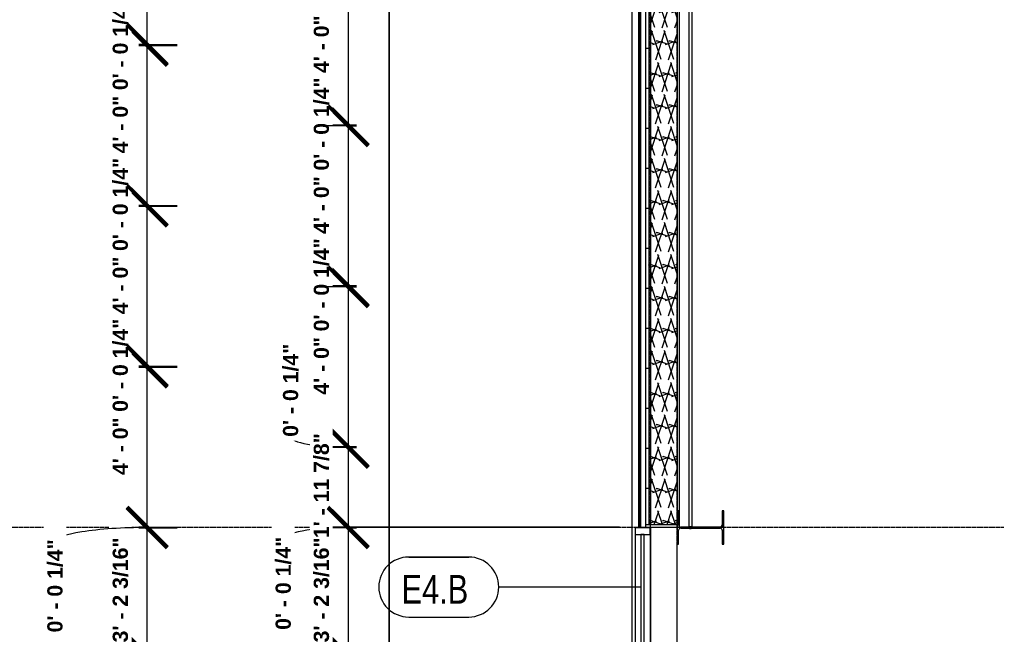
# Model space of a CAD drawing. Header units: inches. Extents: x 21568 to 24810, y -23559 to -20467.
# Drawn here: x 21872.4 to 22165.5, y -21175.9 to -20991.4 of the extents above; entities that cross this region are included whole.
import ezdxf

# ---------------------------------------------------------------- set-up
doc = ezdxf.new("R2010")
doc.units = ezdxf.units.IN
doc.header["$MEASUREMENT"] = 0
doc.linetypes.add('Grid Line 1_2_', pattern=[0.875, 0.5, -0.125, 0.125, -0.125])
for name, color, linetype, lineweight in [('A-ANNO-DIMS', 211, 'Continuous', 9), ('A-ANNO-DIMS-96', 211, 'Continuous', 9), ('A-GLAZ-CURT', 52, 'Continuous', 20), ('A-GLAZ-CWMG', 51, 'Continuous', 20), ('A-SITE-SWLK', 140, 'Continuous', 20), ('A-WALL', 113, 'Continuous', 20), ('A-WALL-IDEN', 211, 'Continuous', 9), ('A-WALL-PATT', 111, 'Continuous', 50), ('C-TOPO', 7, 'Continuous', 20), ('L-SITE-WALL', 31, 'Continuous', 20), ('S-BEAM', 12, 'Continuous', 20), ('S-COLS', 52, 'Continuous', 20), ('S-GRID', 1, 'Continuous', 9)]:
    doc.layers.add(name, color=color, linetype=linetype, lineweight=lineweight)
doc.styles.add('Arial_B_1', font='arialbd.ttf', dxfattribs={"height": 4.566403})
doc.styles.add('Century Gothic_1', font='GOTHIC.TTF', dxfattribs={"width": 0.8, "height": 8.622671})
doc.dimstyles.new('OD_Dimension_2_3', dxfattribs={"dimscale": 12, "dimtxt": 4.5, "dimasz": 1, "dimexe": 0.75, "dimexo": 0.5, "dimgap": 0.375, "dimtad": 1, "dimdec": 4, "dimrnd": 0.0625, "dimzin": 1, "dimdsep": 46, "dimlunit": 4, "dimtxsty": 'Arial_B_1', "dimblk1": 'OBLIQUE', "dimblk2": 'OBLIQUE', "dimsah": 1, "dimcen": 0.09, "dimdle": 0.75, "dimazin": 0, "dimtfac": 1, "dimtdec": 4, "dimtix": 1, "dimtmove": 0, "dimatfit": 3, "dimfxl": 1, "dimtvp": 1, "dimtfill": 1, "dimfrac": 2, "dimtolj": 1, "dimtzin": 0, "dimlwd": 13, "dimlwe": 13, "dimarcsym": 2})
doc.dimstyles.new('OD_Dimension_2_4', dxfattribs={"dimscale": 12, "dimtxt": 4.5, "dimasz": 1, "dimexe": 0.75, "dimexo": 0.5, "dimgap": 0.375, "dimtad": 1, "dimdec": 4, "dimrnd": 0.0625, "dimzin": 1, "dimdsep": 46, "dimlunit": 4, "dimtxsty": 'Arial_B_1', "dimblk1": 'OBLIQUE', "dimblk2": 'OBLIQUE', "dimsah": 1, "dimcen": 0.09, "dimdle": 0.75, "dimazin": 0, "dimtfac": 1, "dimtdec": 4, "dimtix": 1, "dimtmove": 1, "dimatfit": 3, "dimfxl": 1, "dimtvp": 1, "dimtfill": 1, "dimfrac": 2, "dimtolj": 1, "dimtzin": 0, "dimlwd": 13, "dimlwe": 13, "dimarcsym": 2})

# ---------------------------------------------------------------- blocks, each defined once
blk = doc.blocks.new('Struct_Xcel_Sports Complex_rvt-1-Enlarged First Floor Plan _West_')
at = {"layer": 'L-SITE-WALL', "color": 43, "lineweight": 13}
blk.add_line((22058.14, -21143.93), (22058.14, -20899.55), dxfattribs=at)
blk = doc.blocks.new('Rectangular Mullion - Exterior 2_ x 4_5_-1142339-Enlarged First Floor Plan _West_')
at = {"layer": 'A-GLAZ-CWMG', "color": 7}
for p, q in [((-2, 3), (0, 3)), ((-2, -1.5), (-2, 3)), ((0, 3), (0, -1.5)), ((0, -1.5), (-2, -1.5))]:
    blk.add_line(p, q, dxfattribs=at)
blk = doc.blocks.new('Girt_C - 8_D-1405510-Enlarged First Floor Plan _West_')
at = {"layer": 'S-BEAM', "color": 43, "lineweight": 13}
for p, q in [((22061.64, -21143.68), (22061.64, -21646.84)), ((22069.64, -21380.05), (22069.64, -21148.8))]:
    blk.add_line(p, q, dxfattribs=at)
blk = doc.blocks.new('System Panel - INSULATED LOW-E GLAZING _SEE ELEVATIONS FOR U-FACTOR_ SHGC_ _ LT_-827433-Enlarged First Floor Plan _West_')
at = {"layer": 'A-GLAZ-CURT', "color": 7}
for p, q in [((17.09375, -0.25), (-17.09375, -0.25)), ((-17.09375, -0.25), (-17.09375, -1.25)), ((-17.09375, -1.25), (17.09375, -1.25)), ((17.09375, -1.25), (17.09375, -0.25))]:
    blk.add_line(p, q, dxfattribs=at)
at = {"layer": 'A-GLAZ-CURT', "color": 10, "lineweight": 13}
for p, q in [((-17.09375, -1.25), (-17.09375, -0.25)), ((17.09375, -0.25), (-17.09375, -0.25)), ((-17.09375, -1.25), (17.09375, -1.25)), ((17.09375, -0.25), (17.09375, -1.25))]:
    blk.add_line(p, q, dxfattribs=at)
blk = doc.blocks.new('Rectangular Mullion - Exterior 2_ x 4_5_-V20-Enlarged First Floor Plan _West_')
at = {"layer": 'A-GLAZ-CWMG', "color": 43, "lineweight": 13}
for p, q in [((22057.02, -21145.93), (22057.02, -21180.12)), ((22061.52, -21145.93), (22061.52, -21180.12))]:
    blk.add_line(p, q, dxfattribs=at)
blk = doc.blocks.new('Round Bar - 1_-1267021-Enlarged First Floor Plan _West_')
at = {"layer": 'S-BEAM', "color": 43, "lineweight": 13}
for p, q in [((22073.14, -21867.69), (22073.14, -21988.94)), ((22074.14, -21988.94), (22074.14, -21867.69))]:
    blk.add_line(p, q, dxfattribs=at)
for centre, start_param, end_param in [((22073.64, -21867.69), 0, 3.141593), ((22073.64, -21867.69), 3.141593, 6.283185), ((22073.64, -22108.84), 3.616844, 5.733719)]:
    blk.add_ellipse(centre, major_axis=(0.5, 0), ratio=0.507473, start_param=start_param, end_param=end_param, dxfattribs=at)
blk = doc.blocks.new('Round Bar - 1_-V22-Enlarged First Floor Plan _West_')
at = {"layer": 'S-BEAM', "color": 43, "lineweight": 13}
for p, q in [((22073.14, -21022.55), (22073.14, -21143.8)), ((22074.14, -21143.8), (22074.14, -21022.55))]:
    blk.add_line(p, q, dxfattribs=at)
for centre, start_param, end_param in [((22073.64, -20902.65), 0, 3.141593), ((22073.64, -21143.8), 0, 3.141593), ((22073.64, -21143.8), 3.141593, 6.283185)]:
    blk.add_ellipse(centre, major_axis=(0.5, 0), ratio=0.507473, start_param=start_param, end_param=end_param, dxfattribs=at)
blk = doc.blocks.new('Wall Tag - 1_4_-1369832-Enlarged First Floor Plan _West_')
at = {"layer": 'A-WALL-IDEN', "color": 153}
for p, q in [((-0.0822, 0.0968), (0.1053, 0.0968)), ((0.1053, 0.0968), (-0.0822, 0.0968)), ((-0.0822, -0.0907), (0.1053, -0.0907)), ((-0.0822, -0.0907), (0.1053, -0.0907))]:
    blk.add_line(p, q, dxfattribs=at)
for centre, start, end in [((-0.0822, 0.0031), 90, 270), ((-0.0822, 0.0031), 90, 270), ((0.1053, 0.0031), 270, 90), ((0.1053, 0.0031), 270, 90)]:
    blk.add_arc(centre, 0.0937, start, end, dxfattribs=at)
blk = doc.blocks.new('DIMBLOCK171-Enlarged First Floor Plan _West_')
at = {"layer": 'A-ANNO-DIMS-96', "lineweight": 50}
for p, q in [((21970.98, -20975.05), (21964.98, -20969.05)), ((21970.98, -20975.05), (21976.98, -20981.05)), ((21970.98, -21023.05), (21964.98, -21017.05)), ((21970.98, -21023.05), (21976.98, -21029.05))]:
    blk.add_line(p, q, dxfattribs=at)
at = {"layer": 'A-ANNO-DIMS-96', "lineweight": 13}
for p, q in [((21973.46, -20975.05), (21961.98, -20975.05)), ((21970.98, -20975.05), (21970.98, -21023.05)), ((21970.98, -20975.05), (21973.46, -20975.05)), ((21973.46, -21023.05), (21961.98, -21023.05)), ((21970.98, -21023.05), (21973.46, -21023.05))]:
    blk.add_line(p, q, dxfattribs=at)
at = {"layer": 'A-ANNO-DIMS-96', "color": 0, "lineweight": 13, "insert": (21960.63, -21007.45), "char_height": 4.566, "width": 20.1429, "attachment_point": 1, "rotation": 90, "line_spacing_factor": 0.938532, "style": 'Arial_B_1', "bg_fill": 3, "box_fill_scale": 1.25, "bg_fill_color": 0, "bg_fill_transparency": 0}
blk.add_mtext('4\' - 0"', dxfattribs=at)
blk = doc.blocks.new('_Oblique')
at = {"color": 0, "linetype": 'ByBlock', "lineweight": -2}
blk.add_line((-0.5, -0.5), (0.5, 0.5), dxfattribs=at)
blk = doc.blocks.new('DIMBLOCK172-Enlarged First Floor Plan _West_')
at = {"layer": 'A-ANNO-DIMS-96', "lineweight": 50}
for p, q in [((21970.98, -21023.05), (21964.98, -21017.05)), ((21970.98, -21023.3), (21964.98, -21017.3)), ((21970.98, -21023.05), (21976.98, -21029.05)), ((21970.98, -21023.3), (21976.98, -21029.3))]:
    blk.add_line(p, q, dxfattribs=at)
at = {"layer": 'A-ANNO-DIMS-96', "lineweight": 13}
for p, q in [((21973.46, -21023.05), (21961.98, -21023.05)), ((21973.46, -21023.3), (21961.98, -21023.3)), ((21970.98, -21023.05), (21970.98, -21023.3)), ((21970.98, -21023.05), (21973.46, -21023.05)), ((21970.98, -21023.3), (21973.46, -21023.3))]:
    blk.add_line(p, q, dxfattribs=at)
at = {"layer": 'A-ANNO-DIMS-96', "color": 0, "lineweight": 13, "insert": (21960.63, -21036.71), "char_height": 4.5664, "width": 32.4857, "attachment_point": 1, "rotation": 90, "line_spacing_factor": 0.938532, "style": 'Arial_B_1', "bg_fill": 3, "box_fill_scale": 1.25, "bg_fill_color": 0, "bg_fill_transparency": 0}
blk.add_mtext('0\' - 0 1/4"', dxfattribs=at)
blk = doc.blocks.new('DIMBLOCK173-Enlarged First Floor Plan _West_')
at = {"layer": 'A-ANNO-DIMS-96', "lineweight": 50}
for p, q in [((21970.98, -21023.3), (21964.98, -21017.3)), ((21970.98, -21023.3), (21976.98, -21029.3)), ((21970.98, -21071.3), (21964.98, -21065.3)), ((21970.98, -21071.3), (21976.98, -21077.3))]:
    blk.add_line(p, q, dxfattribs=at)
at = {"layer": 'A-ANNO-DIMS-96', "lineweight": 13}
for p, q in [((21973.46, -21023.3), (21961.98, -21023.3)), ((21970.98, -21023.3), (21970.98, -21071.3)), ((21970.98, -21023.3), (21973.46, -21023.3)), ((21973.46, -21071.3), (21961.98, -21071.3)), ((21970.98, -21071.3), (21973.46, -21071.3))]:
    blk.add_line(p, q, dxfattribs=at)
at = {"layer": 'A-ANNO-DIMS-96', "color": 0, "lineweight": 13, "insert": (21960.63, -21055.7), "char_height": 4.566, "width": 20.1429, "attachment_point": 1, "rotation": 90, "line_spacing_factor": 0.938532, "style": 'Arial_B_1', "bg_fill": 3, "box_fill_scale": 1.25, "bg_fill_color": 0, "bg_fill_transparency": 0}
blk.add_mtext('4\' - 0"', dxfattribs=at)
blk = doc.blocks.new('DIMBLOCK174-Enlarged First Floor Plan _West_')
at = {"layer": 'A-ANNO-DIMS-96', "lineweight": 50}
for p, q in [((21970.98, -21071.3), (21964.98, -21065.3)), ((21970.98, -21071.55), (21964.98, -21065.55)), ((21970.98, -21071.3), (21976.98, -21077.3)), ((21970.98, -21071.55), (21976.98, -21077.55))]:
    blk.add_line(p, q, dxfattribs=at)
at = {"layer": 'A-ANNO-DIMS-96', "lineweight": 13}
for p, q in [((21973.46, -21071.3), (21961.98, -21071.3)), ((21973.46, -21071.55), (21961.98, -21071.55)), ((21970.98, -21071.3), (21970.98, -21071.55)), ((21970.98, -21071.3), (21973.46, -21071.3)), ((21970.98, -21071.55), (21973.46, -21071.55))]:
    blk.add_line(p, q, dxfattribs=at)
at = {"layer": 'A-ANNO-DIMS-96', "color": 0, "lineweight": 13, "insert": (21960.63, -21084.96), "char_height": 4.5664, "width": 32.4857, "attachment_point": 1, "rotation": 90, "line_spacing_factor": 0.938532, "style": 'Arial_B_1', "bg_fill": 3, "box_fill_scale": 1.25, "bg_fill_color": 0, "bg_fill_transparency": 0}
blk.add_mtext('0\' - 0 1/4"', dxfattribs=at)
blk = doc.blocks.new('DIMBLOCK175-Enlarged First Floor Plan _West_')
at = {"layer": 'A-ANNO-DIMS-96', "lineweight": 50}
for p, q in [((21970.98, -21071.55), (21964.98, -21065.55)), ((21970.98, -21071.55), (21976.98, -21077.55)), ((21970.98, -21119.55), (21964.98, -21113.55)), ((21970.98, -21119.55), (21976.98, -21125.55))]:
    blk.add_line(p, q, dxfattribs=at)
at = {"layer": 'A-ANNO-DIMS-96', "lineweight": 13}
for p, q in [((21973.46, -21071.55), (21961.98, -21071.55)), ((21970.98, -21071.55), (21970.98, -21119.55)), ((21970.98, -21071.55), (21973.46, -21071.55)), ((21973.46, -21119.55), (21961.98, -21119.55)), ((21970.98, -21119.55), (21973.46, -21119.55))]:
    blk.add_line(p, q, dxfattribs=at)
at = {"layer": 'A-ANNO-DIMS-96', "color": 0, "lineweight": 13, "insert": (21960.63, -21103.95), "char_height": 4.566, "width": 20.1429, "attachment_point": 1, "rotation": 90, "line_spacing_factor": 0.938532, "style": 'Arial_B_1', "bg_fill": 3, "box_fill_scale": 1.25, "bg_fill_color": 0, "bg_fill_transparency": 0}
blk.add_mtext('4\' - 0"', dxfattribs=at)
blk = doc.blocks.new('DIMBLOCK176-Enlarged First Floor Plan _West_')
at = {"layer": 'A-ANNO-DIMS-96', "lineweight": 50}
for p, q in [((21970.98, -21119.55), (21964.98, -21113.55)), ((21970.98, -21119.8), (21964.98, -21113.8)), ((21970.98, -21119.55), (21976.98, -21125.55)), ((21970.98, -21119.8), (21976.98, -21125.8))]:
    blk.add_line(p, q, dxfattribs=at)
at = {"layer": 'A-ANNO-DIMS-96', "lineweight": 13}
for p, q in [((21973.46, -21119.55), (21961.98, -21119.55)), ((21973.46, -21119.8), (21961.98, -21119.8)), ((21970.98, -21119.55), (21970.98, -21119.8)), ((21970.98, -21119.55), (21973.46, -21119.55)), ((21970.98, -21119.8), (21973.46, -21119.8))]:
    blk.add_line(p, q, dxfattribs=at)
blk.add_ellipse((21970.98, -21116.59), major_axis=(-17.3, 0), ratio=0.178432, start_param=0, end_param=1.570796, dxfattribs=at)
at = {"layer": 'A-ANNO-DIMS-96', "color": 0, "lineweight": 13, "insert": (21951.4, -21116.59), "char_height": 4.5664, "width": 32.4857, "attachment_point": 1, "rotation": 90, "line_spacing_factor": 0.938532, "style": 'Arial_B_1', "bg_fill": 3, "box_fill_scale": 1.25, "bg_fill_color": 0, "bg_fill_transparency": 0}
blk.add_mtext('0\' - 0 1/4"', dxfattribs=at)
blk = doc.blocks.new('DIMBLOCK177-Enlarged First Floor Plan _West_')
at = {"layer": 'A-ANNO-DIMS-96', "lineweight": 50}
for p, q in [((21970.98, -21119.8), (21964.98, -21113.8)), ((21970.98, -21119.8), (21976.98, -21125.8)), ((21970.98, -21143.68), (21964.98, -21137.68)), ((21970.98, -21143.68), (21976.98, -21149.68))]:
    blk.add_line(p, q, dxfattribs=at)
at = {"layer": 'A-ANNO-DIMS-96', "lineweight": 13}
for p, q in [((21973.46, -21119.8), (21961.98, -21119.8)), ((21970.98, -21119.8), (21970.98, -21143.68)), ((21970.98, -21119.8), (21973.46, -21119.8)), ((22052.33, -21143.68), (21961.98, -21143.68)), ((21970.98, -21143.68), (22052.33, -21143.68))]:
    blk.add_line(p, q, dxfattribs=at)
at = {"layer": 'A-ANNO-DIMS-96', "color": 0, "lineweight": 13, "insert": (21960.63, -21146.99), "char_height": 4.5664, "width": 36.6, "attachment_point": 1, "rotation": 90, "line_spacing_factor": 0.938532, "style": 'Arial_B_1', "bg_fill": 3, "box_fill_scale": 1.25, "bg_fill_color": 0, "bg_fill_transparency": 0}
blk.add_mtext('1\' - 11 7/8"', dxfattribs=at)
blk = doc.blocks.new('DIMBLOCK178-Enlarged First Floor Plan _West_')
at = {"layer": 'A-ANNO-DIMS-96', "lineweight": 50}
for p, q in [((21970.98, -21143.68), (21964.98, -21137.68)), ((21970.98, -21143.93), (21964.98, -21137.93)), ((21970.98, -21143.68), (21976.98, -21149.68)), ((21970.98, -21143.93), (21976.98, -21149.93))]:
    blk.add_line(p, q, dxfattribs=at)
at = {"layer": 'A-ANNO-DIMS-96', "lineweight": 13}
for p, q in [((22052.33, -21143.68), (21961.98, -21143.68)), ((21973.46, -21143.93), (21961.98, -21143.93)), ((21970.98, -21143.68), (21970.98, -21143.93)), ((21970.98, -21143.68), (22052.33, -21143.68)), ((21970.98, -21143.93), (21973.46, -21143.93))]:
    blk.add_line(p, q, dxfattribs=at)
blk.add_ellipse((21970.98, -21147.44), major_axis=(-19.5, 0), ratio=0.186508, start_param=4.712389, end_param=6.283185, dxfattribs=at)
at = {"layer": 'A-ANNO-DIMS-96', "color": 0, "lineweight": 13, "insert": (21949.19, -21174.51), "char_height": 4.5664, "width": 32.4857, "attachment_point": 1, "rotation": 90, "line_spacing_factor": 0.938532, "style": 'Arial_B_1', "bg_fill": 3, "box_fill_scale": 1.25, "bg_fill_color": 0, "bg_fill_transparency": 0}
blk.add_mtext('0\' - 0 1/4"', dxfattribs=at)
blk = doc.blocks.new('DIMBLOCK179-Enlarged First Floor Plan _West_')
at = {"layer": 'A-ANNO-DIMS-96', "lineweight": 50}
for p, q in [((21970.98, -21143.93), (21964.98, -21137.93)), ((21970.98, -21143.93), (21976.98, -21149.93)), ((21970.98, -21182.12), (21964.98, -21176.12)), ((21970.98, -21182.12), (21976.98, -21188.12))]:
    blk.add_line(p, q, dxfattribs=at)
at = {"layer": 'A-ANNO-DIMS-96', "lineweight": 13}
for p, q in [((21973.46, -21143.93), (21961.98, -21143.93)), ((21970.98, -21143.93), (21970.98, -21182.12)), ((21970.98, -21143.93), (21973.46, -21143.93)), ((22046.52, -21182.12), (21961.98, -21182.12)), ((21970.98, -21182.12), (22046.52, -21182.12))]:
    blk.add_line(p, q, dxfattribs=at)
at = {"layer": 'A-ANNO-DIMS-96', "color": 0, "lineweight": 13, "insert": (21960.63, -21178.27), "char_height": 4.5664, "width": 36.6, "attachment_point": 1, "rotation": 90, "line_spacing_factor": 0.938532, "style": 'Arial_B_1', "bg_fill": 3, "box_fill_scale": 1.25, "bg_fill_color": 0, "bg_fill_transparency": 0}
blk.add_mtext('3\' - 2 3/16"', dxfattribs=at)
blk = doc.blocks.new('DIMBLOCK342-Enlarged First Floor Plan _West_')
at = {"layer": 'A-ANNO-DIMS-96', "lineweight": 50}
for p, q in [((21910.66, -21143.93), (21904.66, -21137.93)), ((21910.66, -21143.93), (21916.66, -21149.93)), ((21910.66, -21182.12), (21904.66, -21176.12)), ((21910.66, -21182.12), (21916.66, -21188.12))]:
    blk.add_line(p, q, dxfattribs=at)
at = {"layer": 'A-ANNO-DIMS-96', "lineweight": 13}
for p, q in [((21908.17, -21143.93), (21919.66, -21143.93)), ((21910.66, -21143.93), (21908.17, -21143.93)), ((21910.66, -21182.12), (21910.66, -21143.93)), ((21908.17, -21182.12), (21919.66, -21182.12)), ((21910.66, -21182.12), (21908.17, -21182.12))]:
    blk.add_line(p, q, dxfattribs=at)
at = {"layer": 'A-ANNO-DIMS-96', "color": 0, "lineweight": 13, "insert": (21900.31, -21178.27), "char_height": 4.5664, "width": 36.6, "attachment_point": 1, "rotation": 90, "line_spacing_factor": 0.938532, "style": 'Arial_B_1', "bg_fill": 3, "box_fill_scale": 1.25, "bg_fill_color": 0, "bg_fill_transparency": 0}
blk.add_mtext('3\' - 2 3/16"', dxfattribs=at)
blk = doc.blocks.new('DIMBLOCK343-Enlarged First Floor Plan _West_')
at = {"layer": 'A-ANNO-DIMS-96', "lineweight": 50}
for p, q in [((21910.66, -21143.68), (21904.66, -21137.68)), ((21910.66, -21143.93), (21904.66, -21137.93)), ((21910.66, -21143.68), (21916.66, -21149.68)), ((21910.66, -21143.93), (21916.66, -21149.93))]:
    blk.add_line(p, q, dxfattribs=at)
at = {"layer": 'A-ANNO-DIMS-96', "lineweight": 13}
for p, q in [((21908.17, -21143.68), (21919.66, -21143.68)), ((21910.66, -21143.68), (21908.17, -21143.68)), ((21908.17, -21143.93), (21919.66, -21143.93)), ((21910.66, -21143.93), (21908.17, -21143.93)), ((21910.66, -21143.93), (21910.66, -21143.68))]:
    blk.add_line(p, q, dxfattribs=at)
blk.add_ellipse((21910.66, -21148.21), major_axis=(27.68, 0), ratio=0.159152, start_param=1.570796, end_param=3.141593, dxfattribs=at)
at = {"layer": 'A-ANNO-DIMS-96', "color": 0, "lineweight": 13, "insert": (21880.7, -21175.28), "char_height": 4.5664, "width": 32.4857, "attachment_point": 1, "rotation": 90, "line_spacing_factor": 0.938532, "style": 'Arial_B_1', "bg_fill": 3, "box_fill_scale": 1.25, "bg_fill_color": 0, "bg_fill_transparency": 0}
blk.add_mtext('0\' - 0 1/4"', dxfattribs=at)
blk = doc.blocks.new('DIMBLOCK344-Enlarged First Floor Plan _West_')
at = {"layer": 'A-ANNO-DIMS-96', "lineweight": 50}
for p, q in [((21910.66, -21095.68), (21904.66, -21089.68)), ((21910.66, -21095.68), (21916.66, -21101.68)), ((21910.66, -21143.68), (21904.66, -21137.68)), ((21910.66, -21143.68), (21916.66, -21149.68))]:
    blk.add_line(p, q, dxfattribs=at)
at = {"layer": 'A-ANNO-DIMS-96', "lineweight": 13}
for p, q in [((21908.17, -21095.68), (21919.66, -21095.68)), ((21910.66, -21095.68), (21908.17, -21095.68)), ((21910.66, -21143.68), (21910.66, -21095.68)), ((21908.17, -21143.68), (21919.66, -21143.68)), ((21910.66, -21143.68), (21908.17, -21143.68))]:
    blk.add_line(p, q, dxfattribs=at)
at = {"layer": 'A-ANNO-DIMS-96', "color": 0, "lineweight": 13, "insert": (21900.31, -21128.07), "char_height": 4.566, "width": 20.1429, "attachment_point": 1, "rotation": 90, "line_spacing_factor": 0.938532, "style": 'Arial_B_1', "bg_fill": 3, "box_fill_scale": 1.25, "bg_fill_color": 0, "bg_fill_transparency": 0}
blk.add_mtext('4\' - 0"', dxfattribs=at)
blk = doc.blocks.new('DIMBLOCK345-Enlarged First Floor Plan _West_')
at = {"layer": 'A-ANNO-DIMS-96', "lineweight": 50}
for p, q in [((21910.66, -21095.43), (21904.66, -21089.43)), ((21910.66, -21095.68), (21904.66, -21089.68)), ((21910.66, -21095.43), (21916.66, -21101.43)), ((21910.66, -21095.68), (21916.66, -21101.68))]:
    blk.add_line(p, q, dxfattribs=at)
at = {"layer": 'A-ANNO-DIMS-96', "lineweight": 13}
for p, q in [((21908.17, -21095.43), (21919.66, -21095.43)), ((21910.66, -21095.43), (21908.17, -21095.43)), ((21908.17, -21095.68), (21919.66, -21095.68)), ((21910.66, -21095.68), (21908.17, -21095.68)), ((21910.66, -21095.68), (21910.66, -21095.43))]:
    blk.add_line(p, q, dxfattribs=at)
at = {"layer": 'A-ANNO-DIMS-96', "color": 0, "lineweight": 13, "insert": (21900.31, -21109.09), "char_height": 4.5664, "width": 32.4857, "attachment_point": 1, "rotation": 90, "line_spacing_factor": 0.938532, "style": 'Arial_B_1', "bg_fill": 3, "box_fill_scale": 1.25, "bg_fill_color": 0, "bg_fill_transparency": 0}
blk.add_mtext('0\' - 0 1/4"', dxfattribs=at)
blk = doc.blocks.new('DIMBLOCK346-Enlarged First Floor Plan _West_')
at = {"layer": 'A-ANNO-DIMS-96', "lineweight": 50}
for p, q in [((21910.66, -21047.43), (21904.66, -21041.43)), ((21910.66, -21047.43), (21916.66, -21053.43)), ((21910.66, -21095.43), (21904.66, -21089.43)), ((21910.66, -21095.43), (21916.66, -21101.43))]:
    blk.add_line(p, q, dxfattribs=at)
at = {"layer": 'A-ANNO-DIMS-96', "lineweight": 13}
for p, q in [((21908.17, -21047.43), (21919.66, -21047.43)), ((21910.66, -21047.43), (21908.17, -21047.43)), ((21910.66, -21095.43), (21910.66, -21047.43)), ((21908.17, -21095.43), (21919.66, -21095.43)), ((21910.66, -21095.43), (21908.17, -21095.43))]:
    blk.add_line(p, q, dxfattribs=at)
at = {"layer": 'A-ANNO-DIMS-96', "color": 0, "lineweight": 13, "insert": (21900.31, -21079.82), "char_height": 4.566, "width": 20.1429, "attachment_point": 1, "rotation": 90, "line_spacing_factor": 0.938532, "style": 'Arial_B_1', "bg_fill": 3, "box_fill_scale": 1.25, "bg_fill_color": 0, "bg_fill_transparency": 0}
blk.add_mtext('4\' - 0"', dxfattribs=at)
blk = doc.blocks.new('DIMBLOCK347-Enlarged First Floor Plan _West_')
at = {"layer": 'A-ANNO-DIMS-96', "lineweight": 50}
for p, q in [((21910.66, -21047.18), (21904.66, -21041.18)), ((21910.66, -21047.43), (21904.66, -21041.43)), ((21910.66, -21047.18), (21916.66, -21053.18)), ((21910.66, -21047.43), (21916.66, -21053.43))]:
    blk.add_line(p, q, dxfattribs=at)
at = {"layer": 'A-ANNO-DIMS-96', "lineweight": 13}
for p, q in [((21908.17, -21047.18), (21919.66, -21047.18)), ((21910.66, -21047.18), (21908.17, -21047.18)), ((21908.17, -21047.43), (21919.66, -21047.43)), ((21910.66, -21047.43), (21908.17, -21047.43)), ((21910.66, -21047.43), (21910.66, -21047.18))]:
    blk.add_line(p, q, dxfattribs=at)
at = {"layer": 'A-ANNO-DIMS-96', "color": 0, "lineweight": 13, "insert": (21900.31, -21060.84), "char_height": 4.5664, "width": 32.4857, "attachment_point": 1, "rotation": 90, "line_spacing_factor": 0.938532, "style": 'Arial_B_1', "bg_fill": 3, "box_fill_scale": 1.25, "bg_fill_color": 0, "bg_fill_transparency": 0}
blk.add_mtext('0\' - 0 1/4"', dxfattribs=at)
blk = doc.blocks.new('DIMBLOCK348-Enlarged First Floor Plan _West_')
at = {"layer": 'A-ANNO-DIMS-96', "lineweight": 50}
for p, q in [((21910.66, -20999.18), (21904.66, -20993.18)), ((21910.66, -20999.18), (21916.66, -21005.18)), ((21910.66, -21047.18), (21904.66, -21041.18)), ((21910.66, -21047.18), (21916.66, -21053.18))]:
    blk.add_line(p, q, dxfattribs=at)
at = {"layer": 'A-ANNO-DIMS-96', "lineweight": 13}
for p, q in [((21908.17, -20999.18), (21919.66, -20999.18)), ((21910.66, -20999.18), (21908.17, -20999.18)), ((21910.66, -21047.18), (21910.66, -20999.18)), ((21908.17, -21047.18), (21919.66, -21047.18)), ((21910.66, -21047.18), (21908.17, -21047.18))]:
    blk.add_line(p, q, dxfattribs=at)
at = {"layer": 'A-ANNO-DIMS-96', "color": 0, "lineweight": 13, "insert": (21900.31, -21031.57), "char_height": 4.566, "width": 20.1429, "attachment_point": 1, "rotation": 90, "line_spacing_factor": 0.938532, "style": 'Arial_B_1', "bg_fill": 3, "box_fill_scale": 1.25, "bg_fill_color": 0, "bg_fill_transparency": 0}
blk.add_mtext('4\' - 0"', dxfattribs=at)
blk = doc.blocks.new('DIMBLOCK349-Enlarged First Floor Plan _West_')
at = {"layer": 'A-ANNO-DIMS-96', "lineweight": 50}
for p, q in [((21910.66, -20998.93), (21904.66, -20992.93)), ((21910.66, -20999.18), (21904.66, -20993.18)), ((21910.66, -20998.93), (21916.66, -21004.93)), ((21910.66, -20999.18), (21916.66, -21005.18))]:
    blk.add_line(p, q, dxfattribs=at)
at = {"layer": 'A-ANNO-DIMS-96', "lineweight": 13}
for p, q in [((21908.17, -20998.93), (21919.66, -20998.93)), ((21910.66, -20998.93), (21908.17, -20998.93)), ((21908.17, -20999.18), (21919.66, -20999.18)), ((21910.66, -20999.18), (21908.17, -20999.18)), ((21910.66, -20999.18), (21910.66, -20998.93))]:
    blk.add_line(p, q, dxfattribs=at)
at = {"layer": 'A-ANNO-DIMS-96', "color": 0, "lineweight": 13, "insert": (21900.31, -21012.59), "char_height": 4.5664, "width": 32.4857, "attachment_point": 1, "rotation": 90, "line_spacing_factor": 0.938532, "style": 'Arial_B_1', "bg_fill": 3, "box_fill_scale": 1.25, "bg_fill_color": 0, "bg_fill_transparency": 0}
blk.add_mtext('0\' - 0 1/4"', dxfattribs=at)
blk = doc.blocks.new('DIMBLOCK350-Enlarged First Floor Plan _West_')
at = {"layer": 'A-ANNO-DIMS-96', "lineweight": 50}
for p, q in [((21910.66, -20950.93), (21904.66, -20944.93)), ((21910.66, -20950.93), (21916.66, -20956.93)), ((21910.66, -20998.93), (21904.66, -20992.93)), ((21910.66, -20998.93), (21916.66, -21004.93))]:
    blk.add_line(p, q, dxfattribs=at)
at = {"layer": 'A-ANNO-DIMS-96', "lineweight": 13}
for p, q in [((21908.17, -20950.93), (21919.66, -20950.93)), ((21910.66, -20950.93), (21908.17, -20950.93)), ((21910.66, -20998.93), (21910.66, -20950.93)), ((21908.17, -20998.93), (21919.66, -20998.93)), ((21910.66, -20998.93), (21908.17, -20998.93))]:
    blk.add_line(p, q, dxfattribs=at)
at = {"layer": 'A-ANNO-DIMS-96', "color": 0, "lineweight": 13, "insert": (21900.31, -20983.32), "char_height": 4.566, "width": 20.1429, "attachment_point": 1, "rotation": 90, "line_spacing_factor": 0.938532, "style": 'Arial_B_1', "bg_fill": 3, "box_fill_scale": 1.25, "bg_fill_color": 0, "bg_fill_transparency": 0}
blk.add_mtext('4\' - 0"', dxfattribs=at)

msp = doc.modelspace()

# ---------------------------------------------------------------- hatches: boundary and pattern name
at = {"layer": 'A-WALL-PATT', "lineweight": 9}
h = msp.add_hatch(dxfattribs=at)
h.set_pattern_fill('FP_10', color=8, style=0, pattern_type=2)
h.set_pattern_definition([(0, (0, 0), (0, 12), []), (90, (0, 0), (-12, 7e-16), [])])
h.paths.add_polyline_path([(22061.14023, -21142.92781), (22061.14023, -20891.55281), (22060.14023, -20891.55281), (22060.14023, -21142.92781)], flags=0)
h = msp.add_hatch(dxfattribs=at)
h.set_pattern_fill('FP_9', color=8, style=0, pattern_type=2)
h.set_pattern_definition([(0, (0, 0), (15.36, 3.84), [1.267, -10.253, 1.267, -10.253, -61.44]), (0, (0, 0), (15.36, 3.84), [-23.04, 1.267, -21.773, 1.267, -10.253, -26.88]), (0, (0, 0), (15.36, 3.84), [-57.6, 1.267, -6.413, 1.267, -17.933]), (120, (5.76, 1.92), (-11.00553755, 11.3821502), [1.267, -10.253, 1.267, -10.253, -61.44]), (120, (5.76, 1.92), (-11.00553755, 11.3821502), [-23.04, 1.267, -21.773, 1.267, -10.253, -26.88]), (120, (5.76, 1.92), (-11.00553755, 11.3821502), [-57.6, 1.267, -6.413, 1.267, -17.933]), (240, (7.68, 9.6), (-4.35446245, -15.2221502), [1.267, -10.253, 1.267, -10.253, -61.44]), (240, (7.68, 9.6), (-4.35446245, -15.2221502), [-23.04, 1.267, -21.773, 1.267, -10.253, -26.88]), (240, (7.68, 9.6), (-4.35446245, -15.2221502), [-57.6, 1.267, -6.413, 1.267, -17.933])])
h.paths.add_polyline_path([(22061.64023, -21142.92781), (22061.64023, -20891.55281), (22061.14023, -20891.55281), (22061.14023, -21142.92781)], flags=0)
h = msp.add_hatch(dxfattribs=at)
h.set_pattern_fill('FP_7', color=8, style=0, pattern_type=2)
h.set_pattern_definition([(161.57, (0.48, 0.48), (-3.839953776, -1.544e-05), [0, -27.322, 3.034, 0]), (18.43, (-0.48, 0.48), (-3.839953776, 1.544e-05), [0, -27.322, 3.034, 0]), (108.43, (0.48, 0.48), (1.919622, -9.60052459), [9.106, -21.25]), (71.57, (-0.48, 0.48), (1.919622, 9.60052459), [9.106, -21.25])])
h.paths.add_polyline_path([(22069.64023, -21142.92781), (22069.64023, -20899.55281), (22061.64023, -20899.55281), (22061.64023, -21142.92781)], flags=0)
at = {"layer": 'S-COLS', "lineweight": 9}
h = msp.add_hatch(dxfattribs=at)
h.set_pattern_fill('FP_6', color=8, style=0, pattern_type=2)
h.set_pattern_definition([(45, (0, 0), (-9.503515, 9.503515), []), (45, (0, 14.4), (-9.503515, 9.503515), [])])
h.paths.add_polyline_path([(22070.07382, -21148.80281), (22070.07382, -21144.63875), (22070.27633, -21144.14985), (22070.76523, -21143.94734), (22073.26375, -21143.94734), (22073.14023, -21143.76019), (22073.14023, -21143.65828), (22070.76523, -21143.65828), (22070.27633, -21143.45577), (22070.07382, -21142.96687), (22070.07382, -21138.80281), (22069.64023, -21138.80281), (22069.64023, -21148.80281)], flags=0)
h.paths.add_polyline_path([(22083.64023, -21148.80281), (22083.64023, -21138.80281), (22083.20663, -21138.80281), (22083.20663, -21142.96687), (22083.00412, -21143.45577), (22082.51523, -21143.65828), (22074.14023, -21143.65828), (22074.11099, -21143.83182), (22074.067, -21143.94734), (22082.51523, -21143.94734), (22083.00412, -21144.14985), (22083.20663, -21144.63875), (22083.20663, -21148.80281)], flags=0)

# ---------------------------------------------------------------- linework, layer by layer
at = {"layer": 'A-SITE-SWLK', "color": 43, "lineweight": 13}
msp.add_line((21983.23523, -20555.05255), (21983.23523, -21649.17781), dxfattribs=at)
at = {"layer": 'A-WALL', "color": 7}
for p, q in [((22058.32773, -20889.05281), (22058.32773, -21143.67781)), ((22058.64023, -20890.55281), (22058.64023, -21143.67781)), ((22060.14023, -20891.55281), (22060.14023, -21143.67781)), ((22061.14023, -20891.55281), (22061.14023, -21142.92781)), ((22061.64023, -20891.55281), (22061.64023, -21142.92781)), ((22069.64023, -20899.55281), (22069.64023, -21142.92781)), ((22070.39023, -21143.67781), (22070.39023, -20900.30281)), ((22060.14023, -21142.92781), (22069.64023, -21142.92781)), ((22058.32773, -21143.67781), (22070.39023, -21143.67781))]:
    msp.add_line(p, q, dxfattribs=at)
at = {"layer": 'A-WALL-IDEN', "color": 153}
msp.add_line((22058.51523, -21161.65541), (22016.1199, -21161.65541), dxfattribs=at)
at = {"layer": 'C-TOPO', "color": 43, "lineweight": 13}
for p, q in [((21983.23535, -20555.05255), (21983.23535, -21649.17773)), ((21983.23535, -21649.17773), (21983.23535, -20555.05255))]:
    msp.add_line(p, q, dxfattribs=at)
at = {"layer": 'L-SITE-WALL', "color": 43, "lineweight": 13}
for p, q in [((22056.14023, -22800.80281), (22056.14023, -20889.55281)), ((22058.14023, -20891.55281), (22058.14023, -21143.92781))]:
    msp.add_line(p, q, dxfattribs=at)
at = {"layer": 'S-COLS', "color": 7}
for p, q in [((22070.07382, -21138.80281), (22069.64023, -21138.80281)), ((22069.64023, -21138.80281), (22069.64023, -21148.80281)), ((22070.07382, -21142.96687), (22070.07382, -21138.80281)), ((22083.64023, -21138.80281), (22083.20663, -21138.80281)), ((22083.20663, -21138.80281), (22083.20663, -21142.96687)), ((22083.64023, -21148.80281), (22083.64023, -21138.80281)), ((22070.07382, -21148.80281), (22070.07382, -21144.63875)), ((22073.14023, -21143.65828), (22070.76523, -21143.65828)), ((22070.76523, -21143.94734), (22073.26375, -21143.94734)), ((22074.0167, -21143.94734), (22082.51523, -21143.94734)), ((22082.51523, -21143.65828), (22074.14023, -21143.65828)), ((22083.20663, -21144.63875), (22083.20663, -21148.80281)), ((22069.64023, -21148.80281), (22070.07382, -21148.80281)), ((22083.20663, -21148.80281), (22083.64023, -21148.80281))]:
    msp.add_line(p, q, dxfattribs=at)
for centre, start, end in [((22070.76523, -21142.96687), 180, 270), ((22082.51523, -21142.96687), 270, 0), ((22070.76523, -21144.63875), 90, 180), ((22082.51523, -21144.63875), 0, 90)]:
    msp.add_arc(centre, 0.69141, start, end, dxfattribs=at)
at = {"layer": 'S-GRID', "linetype": 'Grid Line 1_2_'}
for p, q in [((22069.64023, -23049.14903), (22069.64023, -20633.37408)), ((22061.64023, -22969.76788), (22061.64023, -20681.37408)), ((22765.01217, -21143.80281), (21657.56096, -21143.80281))]:
    msp.add_line(p, q, dxfattribs=at)

# ---------------------------------------------------------------- block references
at = {"layer": 'A-GLAZ-CURT', "color": 10, "lineweight": 13, "rotation": 89.99999999996285}
msp.add_blockref('System Panel - INSULATED LOW-E GLAZING _SEE ELEVATIONS FOR U-FACTOR_ SHGC_ _ LT_-827433-Enlarged First Floor Plan _West_', (22058.51523, -21163.02156), dxfattribs=at)
at = {"layer": 'A-GLAZ-CWMG', "color": 43, "lineweight": 13, "extrusion": (0, 0, -1), "rotation": 90.00000000003713}
msp.add_blockref('Rectangular Mullion - Exterior 2_ x 4_5_-1142339-Enlarged First Floor Plan _West_', (-22058.51523, -21143.92781), dxfattribs=at)
at = {"layer": 'A-GLAZ-CWMG', "color": 43, "lineweight": 13}
msp.add_blockref('Rectangular Mullion - Exterior 2_ x 4_5_-V20-Enlarged First Floor Plan _West_', (0, 0), dxfattribs=at)
at = {"layer": 'A-WALL-IDEN', "color": 153, "xscale": 95.99999999999994, "yscale": 95.99999999999994, "zscale": 95.99999999999994}
msp.add_blockref('Wall Tag - 1_4_-1369832-Enlarged First Floor Plan _West_', (21997.01523, -21161.94912), dxfattribs=at)
at = {"layer": 'S-BEAM', "color": 43, "lineweight": 13}
for name, p in [('Round Bar - 1_-V22-Enlarged First Floor Plan _West_', (0, 0)), ('Round Bar - 1_-1267021-Enlarged First Floor Plan _West_', (0, 965)), ('Girt_C - 8_D-1405510-Enlarged First Floor Plan _West_', (0, 0))]:
    msp.add_blockref(name, p, dxfattribs=at)

# ---------------------------------------------------------------- dimensions: what is measured, and where the dimension line sits
at = {"layer": 'A-ANNO-DIMS', "lineweight": 13}
dim = msp.add_linear_dim(base=(21970.97768, -21023.05281), p1=(21979.46296, -20975.05281), p2=(21979.46296, -21023.05281), angle=90, dimstyle='OD_Dimension_2_3', override={"dimpost": '<>', "dimfxl": 48}, dxfattribs=at)
dim.commit()
dim.dimension.update_dxf_attribs({"geometry": 'DIMBLOCK171-Enlarged First Floor Plan _West_', "text_midpoint": (21964.14619, -20999.05281)})

# ---------------------------------------------------------------- next in the draw order: texts
at = {"layer": 'A-WALL-IDEN', "insert": (21996.98636, -21158.01478), "char_height": 8.622671, "width": 21.924, "attachment_point": 2, "line_spacing_factor": 0.984117, "style": 'Century Gothic_1', "bg_fill": 3, "box_fill_scale": 1.25, "bg_fill_color": 0, "bg_fill_transparency": 0}
msp.add_mtext('E4.B', dxfattribs=at)

# ---------------------------------------------------------------- next in the draw order: dimensions: what is measured, and where the dimension line sits
at = {"layer": 'A-ANNO-DIMS', "lineweight": 13}
for base, p1, p2, override, picture, middle in [((21970.97768, -21023.30281), (21979.46296, -21023.05281), (21979.46296, -21023.30281), {"dimpost": '<>', "dimfxl": 0.25}, 'DIMBLOCK172-Enlarged First Floor Plan _West_', (21964.1166, -21023.17781)), ((21910.65815, -21143.92781), (21902.17287, -21182.11531), (21902.17287, -21143.92781), {"dimpost": '<>', "dimfxl": 38.1875}, 'DIMBLOCK342-Enlarged First Floor Plan _West_', (21903.79708, -21163.02156))]:
    dim = msp.add_linear_dim(base=base, p1=p1, p2=p2, angle=90, dimstyle='OD_Dimension_2_3', override=override, dxfattribs=at)
    dim.commit()
    dim.dimension.update_dxf_attribs({"geometry": picture, "text_midpoint": middle})

# ---------------------------------------------------------------- next in the draw order: dimensions: what is measured, and where the dimension line sits
dim = msp.add_linear_dim(base=(21970.97768, -21071.30281), p1=(21979.46296, -21023.30281), p2=(21979.46296, -21071.30281), angle=90, dimstyle='OD_Dimension_2_3', override={"dimpost": '<>', "dimfxl": 48}, dxfattribs=at)
dim.commit()
dim.dimension.update_dxf_attribs({"geometry": 'DIMBLOCK173-Enlarged First Floor Plan _West_', "text_midpoint": (21964.14619, -21047.30281)})
dim = msp.add_linear_dim(base=(21910.65815, -21143.67781), p1=(21902.17287, -21143.92781), p2=(21902.17287, -21143.67781), angle=90, dimstyle='OD_Dimension_2_4', override={"dimpost": '<>', "dimfxl": 0.25}, dxfattribs=at)
dim.commit()
dim.dimension.update_dxf_attribs({"geometry": 'DIMBLOCK343-Enlarged First Floor Plan _West_', "text_midpoint": (21883.7397, -21159.03705), "dimtype": 160, "text_rotation": 90})

# ---------------------------------------------------------------- next in the draw order: dimensions: what is measured, and where the dimension line sits
for base, p1, p2, override, picture, middle in [((21970.97768, -21071.55281), (21979.46296, -21071.30281), (21979.46296, -21071.55281), {"dimpost": '<>', "dimfxl": 0.25}, 'DIMBLOCK174-Enlarged First Floor Plan _West_', (21964.1166, -21071.42781)), ((21910.65815, -21095.67781), (21902.17287, -21143.67781), (21902.17287, -21095.67781), {"dimpost": '<>', "dimfxl": 48}, 'DIMBLOCK344-Enlarged First Floor Plan _West_', (21903.82667, -21119.67781))]:
    dim = msp.add_linear_dim(base=base, p1=p1, p2=p2, angle=90, dimstyle='OD_Dimension_2_3', override=override, dxfattribs=at)
    dim.commit()
    dim.dimension.update_dxf_attribs({"geometry": picture, "text_midpoint": middle})

# ---------------------------------------------------------------- next in the draw order: dimensions: what is measured, and where the dimension line sits
for base, p1, p2, override, picture, middle in [((21970.97768, -21119.55281), (21979.46296, -21071.55281), (21979.46296, -21119.55281), {"dimpost": '<>', "dimfxl": 48}, 'DIMBLOCK175-Enlarged First Floor Plan _West_', (21964.14619, -21095.55281)), ((21910.65815, -21095.42781), (21902.17287, -21095.67781), (21902.17287, -21095.42781), {"dimpost": '<>', "dimfxl": 0.25}, 'DIMBLOCK345-Enlarged First Floor Plan _West_', (21903.79708, -21095.55281))]:
    dim = msp.add_linear_dim(base=base, p1=p1, p2=p2, angle=90, dimstyle='OD_Dimension_2_3', override=override, dxfattribs=at)
    dim.commit()
    dim.dimension.update_dxf_attribs({"geometry": picture, "text_midpoint": middle})

# ---------------------------------------------------------------- next in the draw order: dimensions: what is measured, and where the dimension line sits
dim = msp.add_linear_dim(base=(21910.65815, -21047.42781), p1=(21902.17287, -21095.42781), p2=(21902.17287, -21047.42781), angle=90, dimstyle='OD_Dimension_2_3', override={"dimpost": '<>', "dimfxl": 48}, dxfattribs=at)
dim.commit()
dim.dimension.update_dxf_attribs({"geometry": 'DIMBLOCK346-Enlarged First Floor Plan _West_', "text_midpoint": (21903.82667, -21071.42781)})
dim = msp.add_linear_dim(base=(21970.97768, -21119.80281), p1=(21979.46296, -21119.55281), p2=(21979.46296, -21119.80281), angle=90, dimstyle='OD_Dimension_2_4', override={"dimpost": '<>', "dimfxl": 0.25}, dxfattribs=at)
dim.commit()
dim.dimension.update_dxf_attribs({"geometry": 'DIMBLOCK176-Enlarged First Floor Plan _West_', "text_midpoint": (21954.44062, -21100.34797), "dimtype": 160, "text_rotation": 90})

# ---------------------------------------------------------------- next in the draw order: dimensions: what is measured, and where the dimension line sits
for base, p1, p2, override, picture, middle in [((21910.65815, -21047.17781), (21902.17287, -21047.42781), (21902.17287, -21047.17781), {"dimpost": '<>', "dimfxl": 0.25}, 'DIMBLOCK347-Enlarged First Floor Plan _West_', (21903.79708, -21047.30281)), ((21970.97768, -21143.67781), (21979.46296, -21119.80281), (22058.32773, -21143.67781), {"dimpost": '<>', "dimfxl": 82.399437}, 'DIMBLOCK177-Enlarged First Floor Plan _West_', (21964.11505, -21131.74031))]:
    dim = msp.add_linear_dim(base=base, p1=p1, p2=p2, angle=90, dimstyle='OD_Dimension_2_3', override=override, dxfattribs=at)
    dim.commit()
    dim.dimension.update_dxf_attribs({"geometry": picture, "text_midpoint": middle})

# ---------------------------------------------------------------- next in the draw order: dimensions: what is measured, and where the dimension line sits
dim = msp.add_linear_dim(base=(21910.65815, -20999.17781), p1=(21902.17287, -21047.17781), p2=(21902.17287, -20999.17781), angle=90, dimstyle='OD_Dimension_2_3', override={"dimpost": '<>', "dimfxl": 48}, dxfattribs=at)
dim.commit()
dim.dimension.update_dxf_attribs({"geometry": 'DIMBLOCK348-Enlarged First Floor Plan _West_', "text_midpoint": (21903.82667, -21023.17781)})
dim = msp.add_linear_dim(base=(21970.97768, -21143.92781), p1=(22058.32773, -21143.67781), p2=(21979.46296, -21143.92781), angle=90, dimstyle='OD_Dimension_2_4', override={"dimpost": '<>', "dimfxl": 78.865164}, dxfattribs=at)
dim.commit()
dim.dimension.update_dxf_attribs({"geometry": 'DIMBLOCK178-Enlarged First Floor Plan _West_', "text_midpoint": (21952.23813, -21158.26886), "dimtype": 160, "text_rotation": 90})

# ---------------------------------------------------------------- next in the draw order: block references
at = {"lineweight": 5}
msp.add_blockref('Struct_Xcel_Sports Complex_rvt-1-Enlarged First Floor Plan _West_', (0, 0), dxfattribs=at)

# ---------------------------------------------------------------- next in the draw order: dimensions: what is measured, and where the dimension line sits
at = {"layer": 'A-ANNO-DIMS', "lineweight": 13}
for base, p1, p2, override, picture, middle in [((21910.65815, -20998.92781), (21902.17287, -20999.17781), (21902.17287, -20998.92781), {"dimpost": '<>', "dimfxl": 0.25}, 'DIMBLOCK349-Enlarged First Floor Plan _West_', (21903.79708, -20999.05281)), ((21970.97768, -21182.11531), (21979.46296, -21143.92781), (22052.51523, -21182.11531), {"dimpost": '<>', "dimfxl": 82.431299}, 'DIMBLOCK179-Enlarged First Floor Plan _West_', (21964.1166, -21163.02156))]:
    dim = msp.add_linear_dim(base=base, p1=p1, p2=p2, angle=90, dimstyle='OD_Dimension_2_3', override=override, dxfattribs=at)
    dim.commit()
    dim.dimension.update_dxf_attribs({"geometry": picture, "text_midpoint": middle})

# ---------------------------------------------------------------- next in the draw order: dimensions: what is measured, and where the dimension line sits
dim = msp.add_linear_dim(base=(21910.65815, -20950.92781), p1=(21902.17287, -20998.92781), p2=(21902.17287, -20950.92781), angle=90, dimstyle='OD_Dimension_2_3', override={"dimpost": '<>', "dimfxl": 48}, dxfattribs=at)
dim.commit()
dim.dimension.update_dxf_attribs({"geometry": 'DIMBLOCK350-Enlarged First Floor Plan _West_', "text_midpoint": (21903.82667, -20974.92781)})

doc.saveas('drawing.dxf')
